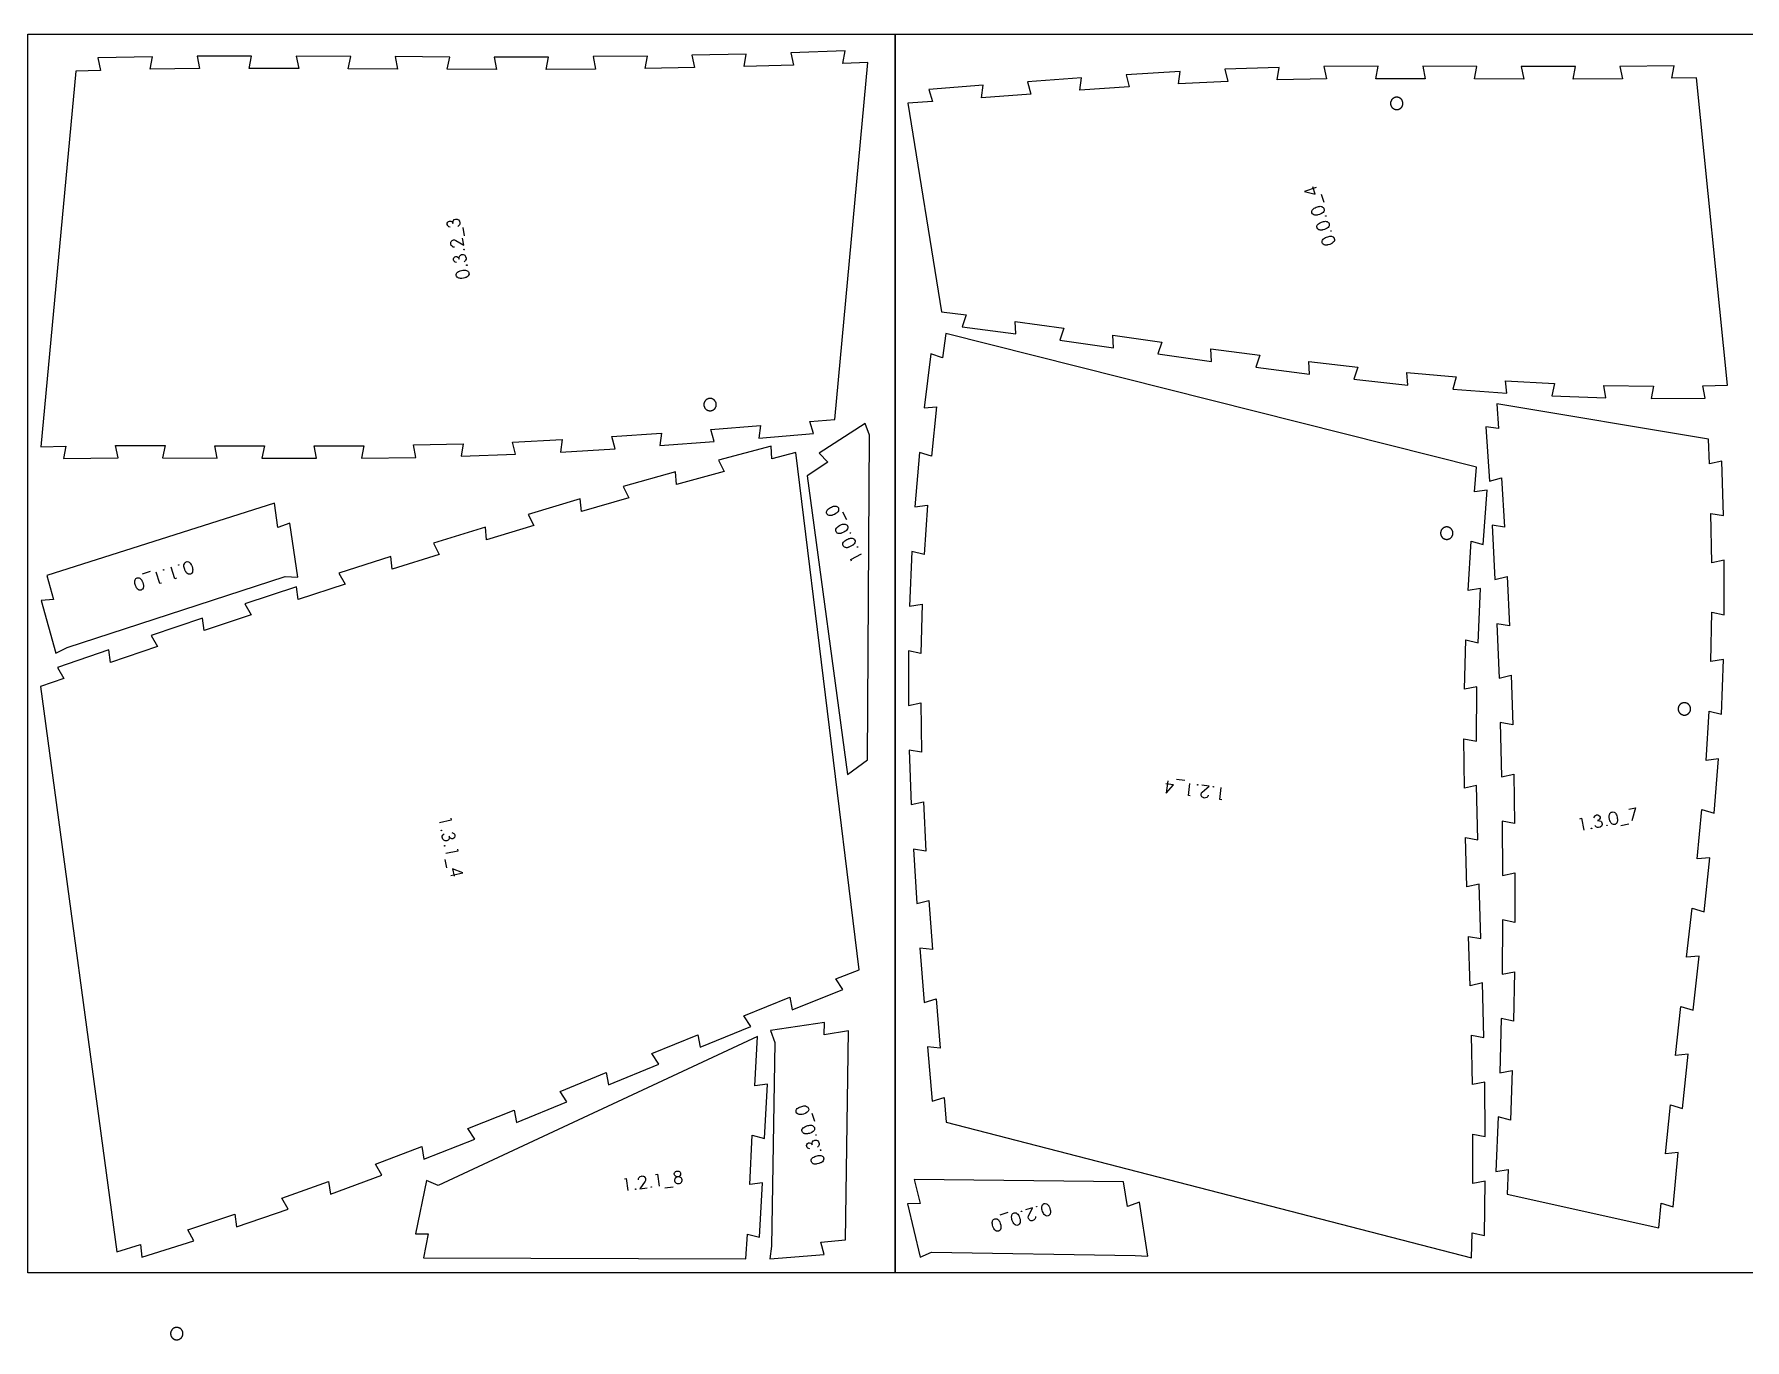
# Model space of a CAD drawing. Header units: millimetres. Extents: x 0 to 7679, y -1054 to 0.
# Drawn here: x 705 to 2086, y -1054 to 0 of the extents above; entities that cross this region are included whole.
import ezdxf

# ---------------------------------------------------------------- set-up
doc = ezdxf.new("R2010")
doc.units = ezdxf.units.MM
doc.header["$MEASUREMENT"] = 0
for name, color, linetype, true_color in [('Default', 18, 'Continuous', 0x000000), ('nest$l_engrave_text', 5, 'Continuous', 0x0000ff), ('nest$l_inner_cut', 3, 'Continuous', 0x00ff00), ('nest$l_outer_cut', 1, 'Continuous', 0xff0000)]:
    doc.layers.add(name, color=color, linetype=linetype, true_color=true_color)

msp = doc.modelspace()

# ---------------------------------------------------------------- linework, layer by layer
at = {"layer": 'Default'}
for points in [[(700, -1000), (700, 0), (1400, 0), (1400, -1000)], [(1400, -1000), (1400, 0), (2100, 0), (2100, -1000)]]:
    msp.add_lwpolyline(points, close=True, dxfattribs=at)
at = {"layer": 'nest$l_engrave_text'}
for points in [[(1740.1, -123.7), (1730.6, -127), (1739.3, -129.1), (1737.3, -123.3)], [(1746.4, -135.8), (1744.2, -129.4)], [(1040.8, -155.8), (1039.9, -155.4), (1039.3, -155), (1038.9, -154.4), (1038.6, -153.6), (1038.6, -152.6), (1038.9, -151.8), (1039.5, -151.1), (1040.4, -150.8), (1041.3, -150.8), (1042.1, -151.3), (1042.7, -152), (1043.1, -152.8), (1043.2, -151.4), (1043.6, -150.3), (1044.2, -149.6), (1045.1, -149.3), (1045.8, -149.2), (1046.5, -149.3), (1047.1, -149.5), (1047.6, -149.8), (1048.4, -150.8), (1048.8, -152.2), (1048.8, -153), (1048.4, -153.9), (1047.9, -154.4), (1047.1, -155.1)], [(1044.5, -171.9), (1044.1, -171.9), (1043.4, -171.8), (1042.8, -171.5), (1042.4, -171.2), (1041.8, -170.5), (1041.4, -169.6), (1041.3, -169), (1041.3, -168.5), (1041.5, -167.9), (1041.8, -167.4), (1042.6, -166.6), (1043.1, -166.3), (1043.5, -166.1), (1044.5, -166.1), (1044.8, -166.2), (1045, -166.2), (1045.4, -166.4), (1051.8, -170.4), (1050.8, -164.6)], [(1052.5, -162.8), (1051.3, -156.1)], [(1045.9, -184.4), (1045, -184), (1044.4, -183.6), (1043.9, -183), (1043.6, -182.2), (1043.6, -181.2), (1043.9, -180.4), (1044.6, -179.7), (1045.4, -179.4), (1046.3, -179.4), (1047.1, -179.9), (1047.7, -180.6), (1048.1, -181.5), (1048.2, -180), (1048.6, -178.9), (1049.2, -178.3), (1050.1, -177.9), (1050.8, -177.8), (1051.5, -177.9), (1052.1, -178.1), (1052.6, -178.5), (1053.4, -179.4), (1053.8, -180.8), (1053.8, -181.6), (1053.4, -182.5), (1052.9, -183), (1052.1, -183.7)], [(1361, -391.9), (1357.9, -385.9)], [(1364.8, -425.3), (1364.2, -424.1), (1372.9, -419.6)], [(798.6, -433.7), (792.2, -435.8)], [(807.9, -443.1), (806.6, -443.5), (803.5, -434.2)], [(820.1, -439.1), (818.7, -439.6), (815.7, -430.3)], [(1620.2, -602.8), (1619, -612.8), (1624.7, -605.9), (1618.6, -605.2)], [(1633.9, -602.5), (1627.1, -601.6)], [(1638.3, -614.9), (1636.9, -614.7), (1638.1, -605)], [(1652.9, -614.3), (1652.7, -614.7), (1652.4, -615.3), (1652, -615.8), (1651.6, -616.1), (1650.7, -616.5), (1649.7, -616.6), (1649.2, -616.5), (1648.7, -616.3), (1648.2, -616), (1647.8, -615.6), (1647.2, -614.6), (1647.1, -614), (1647.1, -613.5), (1647.2, -613.1), (1647.4, -612.6), (1647.5, -612.3), (1647.6, -612.2), (1647.9, -611.8), (1653.6, -606.9), (1647.8, -606.2)], [(1663.7, -618), (1662.2, -617.8), (1663.4, -608.1)], [(1041.5, -633), (1041.8, -634.4), (1032.2, -636.5)], [(1952.7, -633.3), (1954.1, -633), (1956, -642.6)], [(1964.2, -632.6), (1964.6, -631.7), (1964.9, -631.1), (1965.5, -630.6), (1966.4, -630.3), (1967.3, -630.3), (1968.1, -630.6), (1968.8, -631.2), (1969.2, -632.1), (1969.2, -633), (1968.7, -633.8), (1968, -634.4), (1967.1, -634.8), (1968.6, -634.9), (1969.7, -635.3), (1970.4, -635.9), (1970.7, -636.7), (1970.8, -637.5), (1970.8, -638.1), (1970.6, -638.7), (1970.2, -639.3), (1969.3, -640.1), (1967.9, -640.5), (1967, -640.5), (1966.2, -640.1), (1965.7, -639.6), (1965, -638.9)], [(1992.4, -625.6), (1997.9, -624.5), (1994.7, -635.1)], [(1042.3, -644.5), (1043.3, -644.9), (1043.8, -645.2), (1044.4, -645.8), (1044.7, -646.6), (1044.7, -647.5), (1044.4, -648.4), (1043.8, -649.1), (1043, -649.5), (1042.1, -649.5), (1041.6, -649.3), (1041.2, -649), (1040.6, -648.4), (1040.2, -647.5), (1040.1, -648.9), (1039.8, -650), (1039.2, -650.7), (1038.3, -651.1), (1037.6, -651.2), (1036.9, -651.2), (1036.3, -651), (1035.8, -650.6), (1035, -649.7), (1034.5, -648.3), (1034.5, -647.5), (1034.9, -646.7), (1035.3, -646.1), (1036.1, -645.4)], [(1985.9, -638.8), (1992.5, -637.5)], [(1046.8, -658), (1047.1, -659.4), (1037.5, -661.4)], [(1036.5, -666.3), (1037.9, -672.9)], [(1041.3, -679.1), (1051.1, -677), (1042.7, -673.8), (1044, -679.8)], [(1335.2, -877.7), (1333.2, -871.2)], [(1331.2, -899.9), (1330.3, -899.6), (1329.7, -899.3), (1329.1, -898.8), (1328.8, -898), (1328.6, -897.1), (1328.9, -896.2), (1329.4, -895.5), (1330.2, -895), (1331.1, -894.9), (1332, -895.3), (1332.6, -895.9), (1333.1, -896.7), (1333.1, -895.3), (1333.3, -894.2), (1333.8, -893.4), (1334.7, -893), (1335.4, -892.8), (1336.1, -892.8), (1336.7, -892.9), (1337.3, -893.2), (1338.1, -894.1), (1338.7, -895.4), (1338.8, -896.3), (1338.5, -897.1), (1338.1, -897.7), (1337.4, -898.4)], [(1181.5, -924), (1182.9, -923.8), (1184.2, -933.5)], [(1192.8, -924.9), (1192.9, -924.4), (1193, -923.7), (1193.3, -923.2), (1193.6, -922.7), (1194.3, -922.1), (1195.3, -921.8), (1195.8, -921.7), (1196.4, -921.8), (1196.9, -922), (1197.4, -922.2), (1198.2, -923.1), (1198.5, -923.6), (1198.6, -924), (1198.6, -924.5), (1198.6, -925), (1198.5, -925.3), (1198.5, -925.5), (1198.3, -925.9), (1194.1, -932.1), (1199.8, -931.3)], [(1206.7, -920.5), (1208.2, -920.3), (1209.5, -930)], [(1214.3, -931.3), (1221, -930.4)], [(1491.1, -951.3), (1484.6, -953.3)], [(1513.3, -954.3), (1513.3, -954.8), (1513.3, -955.5), (1513.1, -956), (1512.8, -956.5), (1512.2, -957.2), (1511.3, -957.7), (1510.8, -957.9), (1510.3, -957.9), (1509.7, -957.8), (1509.1, -957.6), (1508.2, -956.9), (1507.9, -956.4), (1507.7, -956), (1507.5, -955), (1507.6, -954.7), (1507.6, -954.6), (1507.7, -954.1), (1510.9, -947.3), (1505.3, -949)]]:
    msp.add_lwpolyline(points, dxfattribs=at)
for points in [[(1746.4, -142.5), (1746.1, -143.2), (1745.5, -143.9), (1744.7, -144.6), (1744.6, -144.6), (1744.4, -144.7), (1744.1, -144.8), (1743.7, -145), (1742.6, -145.5), (1741.4, -145.8), (1740.9, -146), (1740.5, -146), (1740.3, -146.1), (1740.1, -146.1), (1738.9, -146.1), (1738.4, -145.9), (1738.1, -145.9), (1737.4, -145.4), (1736.9, -144.9), (1736.6, -144.3), (1736.4, -143.5), (1736.4, -142.7), (1736.7, -142.1), (1737.2, -141.4), (1737.7, -140.9), (1738.4, -140.4), (1739.1, -140.1), (1740.1, -139.7), (1741, -139.3), (1741.8, -139.1), (1742.6, -139), (1743.2, -138.9), (1743.9, -139), (1744.6, -139.2), (1745.2, -139.5), (1745.7, -139.9), (1746.1, -140.3), (1746.3, -140.9), (1746.5, -141.6)], [(1750.5, -154.6), (1750.2, -155.3), (1749.6, -156), (1748.8, -156.6), (1748.7, -156.7), (1748.6, -156.8), (1748.3, -156.9), (1747.9, -157.1), (1746.7, -157.6), (1745.5, -157.9), (1745, -158), (1744.7, -158.1), (1744.4, -158.1), (1744.3, -158.2), (1743.1, -158.1), (1742.6, -158), (1742.2, -157.9), (1741.5, -157.5), (1741, -157), (1740.7, -156.4), (1740.5, -155.6), (1740.6, -154.8), (1740.8, -154.2), (1741.3, -153.5), (1741.8, -153), (1742.6, -152.5), (1743.3, -152.2), (1744.2, -151.7), (1745.2, -151.4), (1746, -151.2), (1746.8, -151.1), (1747.4, -151), (1748.1, -151.1), (1748.8, -151.3), (1749.4, -151.6), (1749.8, -151.9), (1750.2, -152.4), (1750.5, -152.9), (1750.6, -153.7)], [(1747.6, -146.9), (1747.6, -146.7), (1747.7, -146.6), (1747.9, -146.6), (1748, -146.7), (1748, -146.9), (1747.9, -147), (1747.7, -147)], [(1754.7, -166.6), (1754.4, -167.3), (1753.8, -168), (1753, -168.7), (1752.9, -168.8), (1752.7, -168.9), (1752.4, -169), (1752, -169.2), (1750.9, -169.7), (1749.7, -170), (1749.2, -170.1), (1748.8, -170.2), (1748.6, -170.2), (1748.5, -170.2), (1747.2, -170.2), (1746.7, -170.1), (1746.4, -170), (1745.7, -169.6), (1745.2, -169), (1744.9, -168.4), (1744.7, -167.6), (1744.7, -166.8), (1745, -166.2), (1745.5, -165.5), (1746, -165.1), (1746.8, -164.6), (1747.4, -164.2), (1748.4, -163.8), (1749.3, -163.5), (1750.1, -163.3), (1751, -163.1), (1751.5, -163.1), (1752.3, -163.1), (1753, -163.4), (1753.6, -163.7), (1754, -164), (1754.4, -164.5), (1754.6, -165), (1754.8, -165.8)], [(1751.8, -158.9), (1751.8, -158.7), (1751.9, -158.6), (1752.1, -158.6), (1752.2, -158.8), (1752.2, -159), (1752, -159.1), (1751.9, -159.1)], [(1051.9, -173.9), (1051.9, -173.7), (1052.1, -173.6), (1052.3, -173.6), (1052.4, -173.8), (1052.3, -174), (1052.2, -174.1), (1052, -174)], [(1055.8, -194.5), (1055.4, -195.2), (1054.7, -195.8), (1053.8, -196.3), (1053.7, -196.3), (1053.5, -196.4), (1053.2, -196.5), (1052.8, -196.6), (1051.6, -196.9), (1050.3, -197.1), (1049.8, -197.1), (1049.5, -197.1), (1049.2, -197.1), (1049.1, -197.1), (1048.5, -197), (1047.9, -196.9), (1047.4, -196.7), (1047.1, -196.5), (1046.5, -196), (1046.1, -195.4), (1045.8, -194.8), (1045.8, -193.9), (1046, -193.2), (1046.3, -192.6), (1046.9, -192), (1047.5, -191.6), (1048.3, -191.2), (1049, -191), (1050, -190.8), (1051, -190.6), (1051.8, -190.5), (1052.7, -190.5), (1053.3, -190.5), (1054, -190.7), (1054.6, -191), (1055.2, -191.4), (1055.6, -191.8), (1055.9, -192.3), (1056, -192.9), (1056.1, -193.7)], [(1054.1, -186.5), (1054.2, -186.3), (1054.3, -186.2), (1054.5, -186.2), (1054.6, -186.4), (1054.6, -186.6), (1054.4, -186.6), (1054.2, -186.6)], [(1354.5, -384), (1354.3, -384.8), (1353.8, -385.5), (1353.1, -386.3), (1353, -386.4), (1352.9, -386.5), (1352.6, -386.7), (1352.2, -386.9), (1351.2, -387.6), (1350, -388.1), (1349.6, -388.2), (1349.2, -388.3), (1349, -388.4), (1348.9, -388.5), (1347.6, -388.6), (1347.1, -388.6), (1346.8, -388.5), (1346, -388.2), (1345.5, -387.7), (1345, -387.2), (1344.7, -386.4), (1344.7, -385.6), (1344.9, -385), (1345.3, -384.2), (1345.7, -383.7), (1346.4, -383.1), (1347, -382.7), (1347.9, -382.1), (1348.8, -381.7), (1349.5, -381.4), (1350.3, -381.1), (1350.9, -381), (1351.6, -380.9), (1352.4, -381), (1353, -381.2), (1353.5, -381.5), (1353.9, -381.9), (1354.3, -382.4), (1354.5, -383.2)], [(1361.9, -398.6), (1361.7, -399.3), (1361.2, -400.1), (1360.5, -400.8), (1360.4, -400.9), (1360.3, -401), (1360, -401.2), (1359.6, -401.4), (1358.6, -402.1), (1357.4, -402.6), (1356.9, -402.7), (1356.6, -402.8), (1356.4, -402.9), (1356.2, -403), (1355, -403.1), (1354.5, -403.1), (1354.2, -403), (1353.4, -402.7), (1352.9, -402.3), (1352.4, -401.7), (1352.1, -400.9), (1352.1, -400.1), (1352.2, -399.5), (1352.7, -398.7), (1353.1, -398.2), (1353.8, -397.6), (1354.4, -397.2), (1355.3, -396.6), (1356.2, -396.2), (1356.9, -395.9), (1357.7, -395.6), (1358.3, -395.5), (1359, -395.4), (1359.7, -395.5), (1360.4, -395.8), (1360.9, -396), (1361.3, -396.4), (1361.7, -396.9), (1361.9, -397.7)], [(1367.7, -409.9), (1367.5, -410.7), (1367, -411.4), (1366.3, -412.2), (1366.2, -412.3), (1366.1, -412.4), (1365.8, -412.6), (1365.4, -412.8), (1364.4, -413.4), (1363.2, -413.9), (1362.7, -414.1), (1362.4, -414.2), (1362.2, -414.3), (1362, -414.3), (1361.4, -414.5), (1360.8, -414.5), (1360.3, -414.4), (1360, -414.4), (1359.2, -414.1), (1358.7, -413.6), (1358.2, -413.1), (1357.9, -412.3), (1357.9, -411.5), (1358, -410.9), (1358.5, -410.1), (1358.9, -409.6), (1359.6, -409), (1360.2, -408.5), (1361.1, -408), (1362, -407.6), (1362.7, -407.2), (1363.5, -407), (1364.1, -406.8), (1364.8, -406.8), (1365.5, -406.9), (1366.2, -407.1), (1366.7, -407.4), (1367.1, -407.8), (1367.4, -408.3), (1367.7, -409.1)], [(1363.7, -402.7), (1363.7, -402.5), (1363.8, -402.4), (1364, -402.4), (1364.1, -402.5), (1364.2, -402.7), (1364, -402.8), (1363.9, -402.8)], [(1369.5, -414.1), (1369.5, -413.9), (1369.6, -413.8), (1369.8, -413.7), (1369.9, -413.9), (1370, -414), (1369.8, -414.2), (1369.7, -414.2)], [(829.6, -426), (830.3, -426.3), (831, -426.9), (831.6, -427.7), (831.7, -427.8), (831.7, -428), (831.9, -428.3), (832.1, -428.7), (832.5, -429.8), (832.8, -431), (832.9, -431.5), (833, -431.9), (833, -432.1), (833.1, -432.2), (833, -433.5), (832.9, -434), (832.8, -434.3), (832.3, -435), (831.8, -435.5), (831.2, -435.8), (830.4, -436), (829.6, -435.9), (829, -435.6), (828.3, -435.1), (827.9, -434.6), (827.4, -433.8), (827, -433.2), (826.7, -432.2), (826.3, -431.3), (826.1, -430.5), (826, -429.6), (826, -429), (826, -428.3), (826.3, -427.6), (826.6, -427), (826.9, -426.6), (827.4, -426.2), (827.9, -426), (828.7, -425.8)], [(789.8, -438.9), (790.5, -439.2), (791.2, -439.8), (791.8, -440.6), (791.9, -440.7), (792, -440.9), (792.1, -441.2), (792.3, -441.6), (792.7, -442.7), (793.1, -443.9), (793.2, -444.4), (793.2, -444.8), (793.3, -445), (793.3, -445.2), (793.3, -445.8), (793.2, -446.4), (793.1, -446.9), (793, -447.2), (792.6, -447.9), (792, -448.4), (791.4, -448.7), (790.6, -448.9), (789.8, -448.8), (789.2, -448.6), (788.5, -448), (788.1, -447.5), (787.6, -446.8), (787.3, -446.1), (786.9, -445.1), (786.6, -444.2), (786.4, -443.4), (786.2, -442.5), (786.2, -442), (786.3, -441.2), (786.5, -440.5), (786.8, -440), (787.1, -439.5), (787.6, -439.1), (788.2, -438.9), (788.9, -438.8)], [(809.7, -432.7), (809.5, -432.7), (809.4, -432.5), (809.4, -432.4), (809.5, -432.2), (809.7, -432.3), (809.8, -432.4), (809.8, -432.6)], [(821.8, -428.7), (821.6, -428.7), (821.5, -428.6), (821.5, -428.4), (821.7, -428.3), (821.8, -428.3), (822, -428.5), (821.9, -428.6)], [(1644.3, -606.2), (1644.1, -606.2), (1644.1, -606), (1644.2, -605.8), (1644.4, -605.8), (1644.5, -605.9), (1644.5, -606), (1644.5, -606.2)], [(1657, -607.8), (1656.8, -607.7), (1656.8, -607.5), (1656.8, -607.4), (1657, -607.3), (1657.2, -607.4), (1657.2, -607.6), (1657.1, -607.8)], [(1979.3, -637.8), (1978.6, -637.4), (1978, -636.8), (1977.5, -635.9), (1977.4, -635.8), (1977.4, -635.6), (1977.2, -635.3), (1977.1, -634.9), (1976.8, -633.7), (1976.6, -632.4), (1976.6, -631.9), (1976.6, -631.6), (1976.6, -631.3), (1976.6, -631.2), (1976.8, -630), (1977, -629.5), (1977.1, -629.2), (1977.6, -628.5), (1978.2, -628.1), (1978.9, -627.9), (1979.7, -627.8), (1980.5, -628), (1981, -628.3), (1981.6, -628.9), (1982, -629.5), (1982.4, -630.3), (1982.7, -631), (1982.9, -632), (1983.1, -633), (1983.2, -633.8), (1983.3, -634.7), (1983.2, -635.3), (1983.1, -635.9), (1982.8, -636.6), (1982.4, -637.2), (1982, -637.5), (1981.4, -637.9), (1980.9, -638.1), (1980.1, -638.1)], [(1034, -642.7), (1034, -642.9), (1033.8, -643), (1033.6, -642.9), (1033.6, -642.8), (1033.6, -642.6), (1033.7, -642.5), (1033.9, -642.5)], [(1962.3, -640.9), (1962.4, -640.9), (1962.5, -641.1), (1962.5, -641.3), (1962.3, -641.4), (1962.2, -641.3), (1962.1, -641.2), (1962.1, -641)], [(1974.8, -638.5), (1975, -638.5), (1975, -638.6), (1975, -638.8), (1974.9, -638.9), (1974.7, -638.9), (1974.6, -638.7), (1974.6, -638.6)], [(1036.7, -655.2), (1036.6, -655.4), (1036.5, -655.5), (1036.3, -655.4), (1036.2, -655.3), (1036.2, -655.1), (1036.4, -655), (1036.6, -655)], [(1330.1, -868.8), (1329.8, -869.5), (1329.2, -870.2), (1328.4, -870.8), (1328.3, -870.8), (1328.1, -870.9), (1327.8, -871.1), (1327.4, -871.2), (1326.2, -871.7), (1325, -872), (1324.5, -872), (1324.2, -872.1), (1323.9, -872.1), (1323.8, -872.2), (1323.2, -872.2), (1322.6, -872.1), (1322.1, -871.9), (1321.7, -871.8), (1321, -871.4), (1320.6, -870.9), (1320.3, -870.2), (1320.1, -869.4), (1320.2, -868.6), (1320.5, -868), (1321, -867.3), (1321.5, -866.9), (1322.3, -866.4), (1323, -866.1), (1323.9, -865.8), (1324.9, -865.5), (1325.7, -865.3), (1326.5, -865.2), (1327.1, -865.1), (1327.8, -865.2), (1328.5, -865.5), (1329.1, -865.8), (1329.5, -866.1), (1329.9, -866.6), (1330.2, -867.2), (1330.3, -867.9)], [(1334.9, -884.4), (1334.6, -885), (1334, -885.8), (1333.1, -886.4), (1333, -886.4), (1332.8, -886.5), (1332.6, -886.6), (1332.2, -886.8), (1331, -887.3), (1329.8, -887.5), (1329.3, -887.6), (1328.9, -887.7), (1328.7, -887.7), (1328.6, -887.7), (1327.3, -887.7), (1326.8, -887.5), (1326.5, -887.4), (1325.8, -887), (1325.3, -886.4), (1325, -885.8), (1324.9, -885), (1324.9, -884.2), (1325.2, -883.6), (1325.8, -882.9), (1326.3, -882.5), (1327.1, -882), (1327.7, -881.7), (1328.7, -881.3), (1329.7, -881), (1330.5, -880.9), (1331.3, -880.7), (1331.9, -880.7), (1332.6, -880.8), (1333.3, -881), (1333.9, -881.4), (1334.3, -881.7), (1334.7, -882.2), (1334.9, -882.7), (1335, -883.5)], [(1336, -888.8), (1336, -888.6), (1336.1, -888.5), (1336.3, -888.5), (1336.4, -888.6), (1336.4, -888.8), (1336.3, -888.9), (1336.1, -888.9)], [(1342.3, -908.8), (1342, -909.5), (1341.4, -910.2), (1340.6, -910.8), (1340.5, -910.8), (1340.3, -910.9), (1340, -911.1), (1339.6, -911.2), (1338.5, -911.7), (1337.2, -912), (1336.8, -912), (1336.4, -912.1), (1336.1, -912.1), (1336, -912.2), (1334.8, -912.1), (1334.3, -911.9), (1334, -911.8), (1333.3, -911.4), (1332.8, -910.8), (1332.5, -910.2), (1332.3, -909.4), (1332.4, -908.6), (1332.7, -908), (1333.2, -907.3), (1333.7, -906.9), (1334.5, -906.4), (1335.2, -906.1), (1336.2, -905.8), (1337.1, -905.4), (1337.9, -905.3), (1338.8, -905.2), (1339.4, -905.1), (1340.1, -905.2), (1340.8, -905.5), (1341.3, -905.8), (1341.8, -906.1), (1342.2, -906.6), (1342.4, -907.2), (1342.5, -907.9)], [(1339.7, -901), (1339.7, -900.8), (1339.9, -900.7), (1340, -900.7), (1340.2, -900.8), (1340.1, -901), (1340, -901.1), (1339.8, -901.1)], [(1225.3, -922.3), (1224.5, -922.5), (1223.8, -922.8), (1223.1, -923.2), (1222.6, -923.6), (1222.2, -924.3), (1222, -924.9), (1222, -925.6), (1222.3, -926.4), (1222.7, -927.1), (1223.4, -927.6), (1224.2, -927.9), (1225.2, -927.9), (1226, -927.8), (1226.7, -927.6), (1227.2, -927.2), (1227.6, -926.7), (1228, -926.1), (1228.2, -925.4), (1228.2, -924.7), (1228, -924.1), (1227.7, -923.6), (1227.3, -923.2), (1226.9, -922.9), (1226.3, -922.6), (1225.7, -922.4), (1224.9, -922.4), (1224.1, -922.4), (1223.5, -922.3), (1222.8, -921.8), (1222.3, -921.3), (1222, -920.8), (1221.8, -920.3), (1221.8, -919.9), (1222, -919.2), (1222.4, -918.6), (1222.9, -918.2), (1223.6, -917.9), (1224.2, -917.7), (1224.9, -917.7), (1225.5, -917.9), (1226, -918.2), (1226.5, -918.7), (1226.8, -919.2), (1226.9, -919.8), (1226.9, -920.3), (1226.7, -920.9), (1226.2, -921.6), (1225.7, -922.1)], [(1190.6, -932.2), (1190.7, -932.2), (1190.8, -932.4), (1190.8, -932.5), (1190.6, -932.6), (1190.5, -932.6), (1190.4, -932.4), (1190.4, -932.2)], [(1203.2, -930.4), (1203.4, -930.4), (1203.5, -930.6), (1203.4, -930.8), (1203.3, -930.8), (1203.1, -930.8), (1203, -930.6), (1203, -930.5)], [(1497.7, -951.5), (1498.4, -951.9), (1499.1, -952.5), (1499.7, -953.3), (1499.8, -953.4), (1499.9, -953.6), (1500, -953.9), (1500.2, -954.3), (1500.6, -955.4), (1500.9, -956.7), (1501, -957.1), (1501.1, -957.5), (1501.1, -957.8), (1501.1, -957.9), (1501, -959.1), (1500.9, -959.6), (1500.8, -959.9), (1500.3, -960.6), (1499.8, -961.1), (1499.2, -961.4), (1498.4, -961.6), (1497.6, -961.5), (1497, -961.2), (1496.3, -960.7), (1495.9, -960.2), (1495.4, -959.4), (1495.1, -958.7), (1494.7, -957.7), (1494.4, -956.8), (1494.2, -956), (1494.1, -955.1), (1494.1, -954.5), (1494.2, -953.8), (1494.4, -953.1), (1494.7, -952.6), (1495.1, -952.1), (1495.6, -951.7), (1496.1, -951.5), (1496.9, -951.4)], [(1502.1, -950.5), (1502, -950.5), (1501.8, -950.3), (1501.9, -950.1), (1502, -950), (1502.2, -950), (1502.3, -950.2), (1502.3, -950.4)], [(1514.3, -946.7), (1514.2, -946.7), (1514.1, -946.6), (1514.1, -946.4), (1514.2, -946.3), (1514.4, -946.3), (1514.5, -946.4), (1514.5, -946.6)], [(1522.2, -944.1), (1522.8, -944.4), (1523.5, -945), (1524.2, -945.8), (1524.2, -945.9), (1524.3, -946.1), (1524.4, -946.4), (1524.6, -946.8), (1525, -948), (1525.3, -949.2), (1525.4, -949.7), (1525.5, -950), (1525.5, -950.3), (1525.5, -950.4), (1525.4, -951.6), (1525.3, -952.1), (1525.2, -952.5), (1524.8, -953.2), (1524.2, -953.6), (1523.6, -953.9), (1522.8, -954.1), (1522, -954), (1521.4, -953.7), (1520.7, -953.2), (1520.3, -952.7), (1519.8, -951.9), (1519.5, -951.2), (1519.1, -950.3), (1518.8, -949.3), (1518.6, -948.5), (1518.5, -947.7), (1518.5, -947.1), (1518.6, -946.4), (1518.8, -945.7), (1519.1, -945.1), (1519.5, -944.7), (1520, -944.3), (1520.5, -944), (1521.3, -943.9)], [(1482.1, -956.3), (1482.8, -956.6), (1483.5, -957.2), (1484.2, -958.1), (1484.2, -958.2), (1484.3, -958.3), (1484.4, -958.6), (1484.6, -959), (1485, -960.2), (1485.3, -961.4), (1485.4, -961.9), (1485.5, -962.3), (1485.5, -962.5), (1485.5, -962.6), (1485.5, -963.3), (1485.4, -963.9), (1485.3, -964.4), (1485.2, -964.7), (1484.8, -965.4), (1484.2, -965.9), (1483.6, -966.2), (1482.8, -966.3), (1482, -966.2), (1481.4, -966), (1480.7, -965.4), (1480.3, -964.9), (1479.8, -964.1), (1479.5, -963.5), (1479.1, -962.5), (1478.8, -961.5), (1478.7, -960.7), (1478.5, -959.9), (1478.5, -959.3), (1478.6, -958.6), (1478.8, -957.9), (1479.1, -957.3), (1479.5, -956.9), (1480, -956.5), (1480.5, -956.3), (1481.3, -956.2)]]:
    msp.add_lwpolyline(points, close=True, dxfattribs=at)
at = {"layer": 'nest$l_inner_cut'}
for points in [[(1803.4, -51.1), (1803.2, -51.2), (1803.1, -51.2), (1802.9, -51.3), (1802.8, -51.4), (1802.6, -51.5), (1802.5, -51.6), (1802.3, -51.7), (1802.2, -51.8), (1802, -51.9), (1801.9, -52), (1801.8, -52.1), (1801.6, -52.2), (1801.5, -52.3), (1801.4, -52.4), (1801.3, -52.6), (1801.2, -52.7), (1801, -52.8), (1800.9, -53), (1800.8, -53.1), (1800.8, -53.3), (1800.7, -53.4), (1800.6, -53.6), (1800.5, -53.7), (1800.4, -53.9), (1800.4, -54), (1800.3, -54.2), (1800.3, -54.4), (1800.2, -54.5), (1800.2, -54.7), (1800.1, -54.9), (1800.1, -55), (1800.1, -55.2), (1800.1, -55.4), (1800, -55.6), (1800, -55.7), (1800, -55.9), (1800, -56.1), (1800, -56.2), (1800.1, -56.4), (1800.1, -56.6), (1800.1, -56.8), (1800.1, -56.9), (1800.2, -57.1), (1800.2, -57.3), (1800.3, -57.4), (1800.3, -57.6), (1800.4, -57.8), (1800.5, -57.9), (1800.6, -58.1), (1800.6, -58.2), (1800.7, -58.4), (1800.8, -58.5), (1800.9, -58.7), (1801, -58.8), (1801.1, -59), (1801.2, -59.1), (1801.3, -59.2), (1801.5, -59.3), (1801.6, -59.5), (1801.7, -59.6), (1801.8, -59.7), (1802, -59.8), (1802.1, -59.9), (1802.3, -60), (1802.4, -60.1), (1802.6, -60.2), (1802.7, -60.3), (1802.9, -60.4), (1803, -60.4), (1803.2, -60.5), (1803.3, -60.6), (1803.5, -60.6), (1803.7, -60.7), (1803.8, -60.7), (1804, -60.7), (1804.2, -60.8), (1804.3, -60.8), (1804.5, -60.8), (1804.7, -60.8), (1804.9, -60.8), (1805, -60.9), (1805.2, -60.8), (1805.4, -60.8), (1805.6, -60.8), (1805.7, -60.8), (1805.9, -60.8), (1806.1, -60.7), (1806.2, -60.7), (1806.4, -60.7), (1806.6, -60.6), (1806.7, -60.5), (1806.9, -60.5), (1807.1, -60.4), (1807.2, -60.3), (1807.4, -60.3), (1807.5, -60.2), (1807.7, -60.1), (1807.8, -60), (1808, -59.9), (1808.1, -59.8), (1808.2, -59.7), (1808.4, -59.6), (1808.5, -59.5), (1808.6, -59.3), (1808.7, -59.2), (1808.9, -59.1), (1809, -58.9), (1809.1, -58.8), (1809.2, -58.7), (1809.3, -58.5), (1809.3, -58.4), (1809.4, -58.2), (1809.5, -58.1), (1809.6, -57.9), (1809.7, -57.7), (1809.7, -57.6), (1809.8, -57.4), (1809.8, -57.3), (1809.9, -57.1), (1809.9, -56.9), (1809.9, -56.7), (1810, -56.6), (1810, -56.4), (1810, -56.2), (1810, -56.1), (1810, -55.9), (1810, -55.7), (1810, -55.5), (1810, -55.4), (1810, -55.2), (1810, -55), (1809.9, -54.9), (1809.9, -54.7), (1809.8, -54.5), (1809.8, -54.3), (1809.7, -54.2), (1809.7, -54), (1809.6, -53.9), (1809.5, -53.7), (1809.5, -53.5), (1809.4, -53.4), (1809.3, -53.2), (1809.2, -53.1), (1809.1, -53), (1809, -52.8), (1808.9, -52.7), (1808.8, -52.5), (1808.7, -52.4), (1808.5, -52.3), (1808.4, -52.2), (1808.3, -52.1), (1808.2, -51.9), (1808, -51.8), (1807.9, -51.7), (1807.7, -51.6), (1807.6, -51.6), (1807.4, -51.5), (1807.3, -51.4), (1807.1, -51.3), (1807, -51.2), (1806.8, -51.2), (1806.6, -51.1), (1806.5, -51.1), (1806.3, -51), (1806.1, -51), (1806, -50.9), (1805.8, -50.9), (1805.6, -50.9), (1805.5, -50.9), (1805.3, -50.9), (1805.1, -50.9), (1804.9, -50.9), (1804.8, -50.9), (1804.6, -50.9), (1804.4, -50.9), (1804.2, -50.9), (1804.1, -50.9), (1803.9, -51), (1803.7, -51), (1803.6, -51.1)], [(1249.8, -294.1), (1249.7, -294.1), (1249.5, -294.2), (1249.3, -294.2), (1249.2, -294.3), (1249, -294.3), (1248.8, -294.4), (1248.7, -294.5), (1248.5, -294.5), (1248.4, -294.6), (1248.2, -294.7), (1248.1, -294.8), (1247.9, -294.9), (1247.8, -295), (1247.6, -295.1), (1247.5, -295.2), (1247.4, -295.3), (1247.2, -295.4), (1247.1, -295.5), (1247, -295.7), (1246.9, -295.8), (1246.8, -295.9), (1246.7, -296.1), (1246.6, -296.2), (1246.5, -296.4), (1246.4, -296.5), (1246.3, -296.7), (1246.2, -296.8), (1246.1, -297), (1246.1, -297.1), (1246, -297.3), (1246, -297.5), (1245.9, -297.6), (1245.9, -297.8), (1245.8, -298), (1245.8, -298.1), (1245.8, -298.3), (1245.7, -298.5), (1245.7, -298.6), (1245.7, -298.8), (1245.7, -299), (1245.7, -299.2), (1245.7, -299.3), (1245.7, -299.5), (1245.7, -299.7), (1245.8, -299.9), (1245.8, -300), (1245.8, -300.2), (1245.9, -300.4), (1245.9, -300.5), (1246, -300.7), (1246.1, -300.9), (1246.1, -301), (1246.2, -301.2), (1246.3, -301.3), (1246.3, -301.5), (1246.4, -301.6), (1246.5, -301.8), (1246.6, -301.9), (1246.7, -302.1), (1246.8, -302.2), (1247, -302.3), (1247.1, -302.5), (1247.2, -302.6), (1247.3, -302.7), (1247.4, -302.8), (1247.6, -302.9), (1247.7, -303), (1247.9, -303.1), (1248, -303.2), (1248.1, -303.3), (1248.3, -303.4), (1248.5, -303.5), (1248.6, -303.6), (1248.8, -303.6), (1248.9, -303.7), (1249.1, -303.8), (1249.3, -303.8), (1249.4, -303.9), (1249.6, -303.9), (1249.8, -303.9), (1249.9, -304), (1250.1, -304), (1250.3, -304), (1250.4, -304), (1250.6, -304), (1250.8, -304), (1251, -304), (1251.1, -304), (1251.3, -304), (1251.5, -304), (1251.7, -303.9), (1251.8, -303.9), (1252, -303.9), (1252.2, -303.8), (1252.3, -303.8), (1252.5, -303.7), (1252.7, -303.6), (1252.8, -303.6), (1253, -303.5), (1253.1, -303.4), (1253.3, -303.3), (1253.4, -303.2), (1253.6, -303.1), (1253.7, -303), (1253.8, -302.9), (1254, -302.8), (1254.1, -302.7), (1254.2, -302.6), (1254.3, -302.5), (1254.5, -302.3), (1254.6, -302.2), (1254.7, -302.1), (1254.8, -301.9), (1254.9, -301.8), (1255, -301.6), (1255.1, -301.5), (1255.1, -301.3), (1255.2, -301.2), (1255.3, -301), (1255.4, -300.9), (1255.4, -300.7), (1255.5, -300.5), (1255.5, -300.4), (1255.6, -300.2), (1255.6, -300), (1255.6, -299.8), (1255.7, -299.7), (1255.7, -299.5), (1255.7, -299.3), (1255.7, -299.2), (1255.7, -299), (1255.7, -298.8), (1255.7, -298.6), (1255.7, -298.5), (1255.7, -298.3), (1255.6, -298.1), (1255.6, -298), (1255.5, -297.8), (1255.5, -297.6), (1255.4, -297.4), (1255.4, -297.3), (1255.3, -297.1), (1255.3, -297), (1255.2, -296.8), (1255.1, -296.7), (1255, -296.5), (1254.9, -296.4), (1254.8, -296.2), (1254.7, -296.1), (1254.6, -295.9), (1254.5, -295.8), (1254.4, -295.7), (1254.3, -295.5), (1254.2, -295.4), (1254, -295.3), (1253.9, -295.2), (1253.8, -295.1), (1253.6, -295), (1253.5, -294.9), (1253.3, -294.8), (1253.2, -294.7), (1253, -294.6), (1252.9, -294.5), (1252.7, -294.5), (1252.6, -294.4), (1252.4, -294.3), (1252.2, -294.3), (1252.1, -294.2), (1251.9, -294.2), (1251.7, -294.1), (1251.6, -294.1), (1251.4, -294.1), (1251.2, -294.1), (1251, -294), (1250.9, -294), (1250.7, -294), (1250.5, -294), (1250.4, -294), (1250.2, -294.1), (1250, -294.1)], [(1840.4, -402.2), (1840.4, -402.3), (1840.4, -402.5), (1840.4, -402.7), (1840.4, -402.9), (1840.4, -403), (1840.4, -403.2), (1840.4, -403.4), (1840.5, -403.6), (1840.5, -403.7), (1840.5, -403.9), (1840.6, -404.1), (1840.6, -404.2), (1840.7, -404.4), (1840.7, -404.6), (1840.8, -404.7), (1840.9, -404.9), (1840.9, -405), (1841, -405.2), (1841.1, -405.3), (1841.2, -405.5), (1841.3, -405.6), (1841.4, -405.8), (1841.5, -405.9), (1841.6, -406), (1841.7, -406.2), (1841.8, -406.3), (1842, -406.4), (1842.1, -406.5), (1842.2, -406.7), (1842.4, -406.8), (1842.5, -406.9), (1842.6, -407), (1842.8, -407.1), (1842.9, -407.1), (1843.1, -407.2), (1843.3, -407.3), (1843.4, -407.4), (1843.6, -407.4), (1843.7, -407.5), (1843.9, -407.6), (1844.1, -407.6), (1844.2, -407.6), (1844.4, -407.7), (1844.6, -407.7), (1844.7, -407.7), (1844.9, -407.8), (1845.1, -407.8), (1845.3, -407.8), (1845.4, -407.8), (1845.6, -407.8), (1845.8, -407.8), (1846, -407.8), (1846.1, -407.7), (1846.3, -407.7), (1846.5, -407.7), (1846.6, -407.6), (1846.8, -407.6), (1847, -407.5), (1847.1, -407.5), (1847.3, -407.4), (1847.5, -407.3), (1847.6, -407.3), (1847.8, -407.2), (1847.9, -407.1), (1848.1, -407), (1848.2, -406.9), (1848.4, -406.8), (1848.5, -406.7), (1848.6, -406.6), (1848.8, -406.5), (1848.9, -406.4), (1849, -406.2), (1849.1, -406.1), (1849.2, -406), (1849.3, -405.9), (1849.4, -405.7), (1849.5, -405.6), (1849.6, -405.4), (1849.7, -405.3), (1849.8, -405.1), (1849.9, -405), (1850, -404.8), (1850, -404.7), (1850.1, -404.5), (1850.2, -404.3), (1850.2, -404.2), (1850.2, -404), (1850.3, -403.8), (1850.3, -403.7), (1850.3, -403.5), (1850.4, -403.3), (1850.4, -403.1), (1850.4, -403), (1850.4, -402.8), (1850.4, -402.6), (1850.4, -402.4), (1850.4, -402.3), (1850.3, -402.1), (1850.3, -401.9), (1850.3, -401.8), (1850.2, -401.6), (1850.2, -401.4), (1850.2, -401.3), (1850.1, -401.1), (1850, -400.9), (1850, -400.8), (1849.9, -400.6), (1849.8, -400.5), (1849.7, -400.3), (1849.6, -400.2), (1849.6, -400), (1849.5, -399.9), (1849.3, -399.7), (1849.2, -399.6), (1849.1, -399.5), (1849, -399.3), (1848.9, -399.2), (1848.8, -399.1), (1848.6, -399), (1848.5, -398.9), (1848.4, -398.8), (1848.2, -398.7), (1848.1, -398.6), (1847.9, -398.5), (1847.8, -398.4), (1847.6, -398.3), (1847.5, -398.2), (1847.3, -398.2), (1847.1, -398.1), (1847, -398), (1846.8, -398), (1846.6, -397.9), (1846.5, -397.9), (1846.3, -397.9), (1846.1, -397.8), (1846, -397.8), (1845.8, -397.8), (1845.6, -397.8), (1845.4, -397.8), (1845.3, -397.8), (1845.1, -397.8), (1844.9, -397.8), (1844.7, -397.8), (1844.6, -397.9), (1844.4, -397.9), (1844.2, -397.9), (1844.1, -398), (1843.9, -398), (1843.7, -398.1), (1843.6, -398.1), (1843.4, -398.2), (1843.3, -398.3), (1843.1, -398.3), (1842.9, -398.4), (1842.8, -398.5), (1842.7, -398.6), (1842.5, -398.7), (1842.4, -398.8), (1842.2, -398.9), (1842.1, -399), (1842, -399.1), (1841.8, -399.3), (1841.7, -399.4), (1841.6, -399.5), (1841.5, -399.7), (1841.4, -399.8), (1841.3, -399.9), (1841.2, -400.1), (1841.1, -400.2), (1841, -400.4), (1840.9, -400.5), (1840.9, -400.7), (1840.8, -400.8), (1840.7, -401), (1840.7, -401.2), (1840.6, -401.3), (1840.6, -401.5), (1840.5, -401.7), (1840.5, -401.8), (1840.5, -402)], [(2042.1, -543.7), (2042.1, -543.5), (2042.1, -543.4), (2042, -543.2), (2042, -543), (2041.9, -542.9), (2041.8, -542.7), (2041.8, -542.6), (2041.7, -542.4), (2041.6, -542.2), (2041.5, -542.1), (2041.4, -541.9), (2041.3, -541.8), (2041.2, -541.7), (2041.1, -541.5), (2041, -541.4), (2040.9, -541.3), (2040.8, -541.1), (2040.6, -541), (2040.5, -540.9), (2040.4, -540.8), (2040.2, -540.7), (2040.1, -540.6), (2040, -540.5), (2039.8, -540.4), (2039.7, -540.3), (2039.5, -540.2), (2039.4, -540.1), (2039.2, -540.1), (2039, -540), (2038.9, -539.9), (2038.7, -539.9), (2038.5, -539.8), (2038.4, -539.8), (2038.2, -539.8), (2038, -539.7), (2037.9, -539.7), (2037.7, -539.7), (2037.5, -539.7), (2037.3, -539.7), (2037.2, -539.7), (2037, -539.7), (2036.8, -539.7), (2036.7, -539.7), (2036.5, -539.7), (2036.3, -539.7), (2036.1, -539.8), (2036, -539.8), (2035.8, -539.9), (2035.6, -539.9), (2035.5, -540), (2035.3, -540), (2035.2, -540.1), (2035, -540.2), (2034.8, -540.3), (2034.7, -540.3), (2034.5, -540.4), (2034.4, -540.5), (2034.3, -540.6), (2034.1, -540.7), (2034, -540.8), (2033.9, -541), (2033.7, -541.1), (2033.6, -541.2), (2033.5, -541.3), (2033.4, -541.5), (2033.3, -541.6), (2033.2, -541.7), (2033.1, -541.9), (2033, -542), (2032.9, -542.2), (2032.8, -542.3), (2032.7, -542.5), (2032.6, -542.6), (2032.6, -542.8), (2032.5, -543), (2032.5, -543.1), (2032.4, -543.3), (2032.4, -543.5), (2032.3, -543.6), (2032.3, -543.8), (2032.3, -544), (2032.2, -544.1), (2032.2, -544.3), (2032.2, -544.5), (2032.2, -544.7), (2032.2, -544.8), (2032.2, -545), (2032.3, -545.2), (2032.3, -545.4), (2032.3, -545.5), (2032.3, -545.7), (2032.4, -545.9), (2032.4, -546), (2032.5, -546.2), (2032.5, -546.4), (2032.6, -546.5), (2032.7, -546.7), (2032.7, -546.8), (2032.8, -547), (2032.9, -547.2), (2033, -547.3), (2033.1, -547.4), (2033.2, -547.6), (2033.3, -547.7), (2033.4, -547.9), (2033.5, -548), (2033.6, -548.1), (2033.7, -548.2), (2033.9, -548.4), (2034, -548.5), (2034.1, -548.6), (2034.3, -548.7), (2034.4, -548.8), (2034.6, -548.9), (2034.7, -549), (2034.9, -549.1), (2035, -549.1), (2035.2, -549.2), (2035.3, -549.3), (2035.5, -549.3), (2035.6, -549.4), (2035.8, -549.5), (2036, -549.5), (2036.2, -549.5), (2036.3, -549.6), (2036.5, -549.6), (2036.7, -549.6), (2036.8, -549.6), (2037, -549.7), (2037.2, -549.7), (2037.4, -549.7), (2037.5, -549.6), (2037.7, -549.6), (2037.9, -549.6), (2038, -549.6), (2038.2, -549.6), (2038.4, -549.5), (2038.6, -549.5), (2038.7, -549.4), (2038.9, -549.4), (2039.1, -549.3), (2039.2, -549.2), (2039.4, -549.2), (2039.5, -549.1), (2039.7, -549), (2039.8, -548.9), (2040, -548.8), (2040.1, -548.7), (2040.3, -548.6), (2040.4, -548.5), (2040.5, -548.4), (2040.7, -548.3), (2040.8, -548.2), (2040.9, -548), (2041, -547.9), (2041.1, -547.8), (2041.2, -547.6), (2041.3, -547.5), (2041.4, -547.4), (2041.5, -547.2), (2041.6, -547.1), (2041.7, -546.9), (2041.8, -546.8), (2041.8, -546.6), (2041.9, -546.4), (2042, -546.3), (2042, -546.1), (2042.1, -545.9), (2042.1, -545.8), (2042.1, -545.6), (2042.2, -545.4), (2042.2, -545.3), (2042.2, -545.1), (2042.2, -544.9), (2042.2, -544.7), (2042.2, -544.6), (2042.2, -544.4), (2042.2, -544.2), (2042.2, -544), (2042.2, -543.9)], [(819.2, -1053.9), (819.4, -1053.9), (819.6, -1053.9), (819.7, -1053.9), (819.9, -1054), (820.1, -1054), (820.3, -1054), (820.4, -1054), (820.6, -1053.9), (820.8, -1053.9), (821, -1053.9), (821.1, -1053.9), (821.3, -1053.8), (821.5, -1053.8), (821.6, -1053.7), (821.8, -1053.7), (822, -1053.6), (822.1, -1053.6), (822.3, -1053.5), (822.4, -1053.4), (822.6, -1053.3), (822.7, -1053.3), (822.9, -1053.2), (823, -1053.1), (823.2, -1053), (823.3, -1052.9), (823.4, -1052.7), (823.6, -1052.6), (823.7, -1052.5), (823.8, -1052.4), (823.9, -1052.3), (824.1, -1052.1), (824.2, -1052), (824.3, -1051.9), (824.4, -1051.7), (824.5, -1051.6), (824.5, -1051.4), (824.6, -1051.3), (824.7, -1051.1), (824.8, -1050.9), (824.8, -1050.8), (824.9, -1050.6), (825, -1050.5), (825, -1050.3), (825, -1050.1), (825.1, -1050), (825.1, -1049.8), (825.1, -1049.6), (825.2, -1049.4), (825.2, -1049.3), (825.2, -1049.1), (825.2, -1048.9), (825.2, -1048.7), (825.2, -1048.6), (825.2, -1048.4), (825.1, -1048.2), (825.1, -1048.1), (825.1, -1047.9), (825, -1047.7), (825, -1047.6), (824.9, -1047.4), (824.9, -1047.2), (824.8, -1047.1), (824.7, -1046.9), (824.7, -1046.7), (824.6, -1046.6), (824.5, -1046.4), (824.4, -1046.3), (824.3, -1046.1), (824.2, -1046), (824.1, -1045.9), (824, -1045.7), (823.9, -1045.6), (823.8, -1045.5), (823.6, -1045.4), (823.5, -1045.2), (823.4, -1045.1), (823.3, -1045), (823.1, -1044.9), (823, -1044.8), (822.8, -1044.7), (822.7, -1044.6), (822.5, -1044.5), (822.4, -1044.5), (822.2, -1044.4), (822.1, -1044.3), (821.9, -1044.3), (821.7, -1044.2), (821.6, -1044.2), (821.4, -1044.1), (821.2, -1044.1), (821.1, -1044), (820.9, -1044), (820.7, -1044), (820.5, -1044), (820.4, -1044), (820.2, -1044), (820, -1044), (819.8, -1044), (819.7, -1044), (819.5, -1044), (819.3, -1044), (819.2, -1044.1), (819, -1044.1), (818.8, -1044.1), (818.7, -1044.2), (818.5, -1044.3), (818.3, -1044.3), (818.2, -1044.4), (818, -1044.5), (817.9, -1044.5), (817.7, -1044.6), (817.6, -1044.7), (817.4, -1044.8), (817.3, -1044.9), (817.1, -1045), (817, -1045.1), (816.9, -1045.2), (816.7, -1045.3), (816.6, -1045.5), (816.5, -1045.6), (816.4, -1045.7), (816.3, -1045.9), (816.2, -1046), (816.1, -1046.1), (816, -1046.3), (815.9, -1046.4), (815.8, -1046.6), (815.7, -1046.7), (815.6, -1046.9), (815.6, -1047), (815.5, -1047.2), (815.4, -1047.4), (815.4, -1047.5), (815.3, -1047.7), (815.3, -1047.9), (815.3, -1048), (815.2, -1048.2), (815.2, -1048.4), (815.2, -1048.6), (815.2, -1048.7), (815.2, -1048.9), (815.2, -1049.1), (815.2, -1049.3), (815.2, -1049.4), (815.2, -1049.6), (815.3, -1049.8), (815.3, -1049.9), (815.3, -1050.1), (815.4, -1050.3), (815.4, -1050.4), (815.5, -1050.6), (815.5, -1050.8), (815.6, -1050.9), (815.7, -1051.1), (815.7, -1051.3), (815.8, -1051.4), (815.9, -1051.6), (816, -1051.7), (816.1, -1051.8), (816.2, -1052), (816.3, -1052.1), (816.4, -1052.3), (816.5, -1052.4), (816.7, -1052.5), (816.8, -1052.6), (816.9, -1052.7), (817, -1052.9), (817.2, -1053), (817.3, -1053.1), (817.5, -1053.2), (817.6, -1053.2), (817.8, -1053.3), (817.9, -1053.4), (818.1, -1053.5), (818.2, -1053.6), (818.4, -1053.6), (818.6, -1053.7), (818.7, -1053.7), (818.9, -1053.8), (819.1, -1053.8)]]:
    msp.add_lwpolyline(points, close=True, dxfattribs=at)
at = {"layer": 'nest$l_outer_cut'}
for points in [[(1378, -22.8), (1358, -23.6), (1359.7, -13.5), (1315.8, -15), (1318.1, -24.9), (1278.2, -26.1), (1279.9, -16), (1236, -17), (1238.2, -27), (1198.3, -27.6), (1200.1, -17.6), (1156.2, -18.1), (1158.3, -28.1), (1118.3, -28.4), (1120.3, -18.4), (1076.4, -18.5), (1078.4, -28.5), (1038.4, -28.3), (1040.5, -18.4), (996.5, -18.1), (998.5, -28.1), (958.5, -27.9), (960.6, -17.9), (916.6, -17.6), (918.6, -27.7), (878.6, -27.6), (880.5, -17.6), (836.6, -17.8), (838.6, -27.8), (798.7, -28.3), (800.5, -18.2), (756.5, -19.2), (758.7, -29.2), (738.8, -29.8), (710.5, -333), (730.6, -332.6), (728.7, -342.6), (772.8, -342.1), (770.7, -332.1), (810.8, -332.1), (808.7, -342.1), (852.8, -342.2), (850.8, -332.2), (890.9, -332.3), (888.9, -342.3), (933, -342.3), (931, -332.3), (971.1, -332.2), (969.2, -342.2), (1013.3, -341.6), (1011.2, -331.6), (1051.3, -330.7), (1049.7, -340.7), (1093.7, -339.1), (1091.3, -329.2), (1131.4, -327.2), (1130, -337.3), (1174, -334.6), (1171.4, -324.8), (1211.4, -322), (1210.1, -332.1), (1254.1, -328.9), (1251.4, -319), (1291.3, -315.9), (1290.2, -326), (1334.1, -322.4), (1331.3, -312.6), (1351.3, -311)], [(2047, -35.1), (2027.1, -35.5), (2029, -25.5), (1985.2, -26.1), (1987.3, -36), (1947.4, -36.2), (1949.4, -26.2), (1905.6, -26.2), (1907.6, -36.2), (1867.8, -36), (1869.8, -26.1), (1826, -25.9), (1827.9, -35.9), (1788.1, -35.9), (1790, -25.9), (1746.2, -26.2), (1748.3, -36.1), (1708.4, -36.9), (1710.1, -26.8), (1666.3, -28.2), (1668.6, -38.2), (1628.8, -40.1), (1630.2, -30), (1586.5, -32.7), (1589.1, -42.5), (1549.3, -45.3), (1550.6, -35.2), (1506.9, -38.5), (1509.6, -48.3), (1469.9, -51.3), (1471.1, -41.2), (1427.4, -44.5), (1430.2, -54.3), (1410.3, -55.7), (1437.6, -224), (1457.4, -226.6), (1454.1, -236.2), (1497.6, -242), (1496.9, -231.9), (1536.4, -237.3), (1533.1, -246.9), (1576.5, -253.1), (1575.9, -242.9), (1615.4, -248.5), (1612.1, -258.1), (1655.5, -264.1), (1654.9, -253.9), (1694.4, -259.2), (1691.2, -268.9), (1734.7, -274.4), (1734, -264.3), (1773.6, -268.9), (1770.5, -278.6), (1814.1, -283.2), (1813.2, -273.1), (1852.9, -276.7), (1850.2, -286.5), (1893.9, -289.8), (1892.7, -279.7), (1932.5, -282), (1930.1, -291.9), (1973.9, -293.6), (1972.3, -283.5), (2012.2, -284.2), (2010.3, -294.2), (2054.1, -293.9), (2052.1, -283.9), (2072, -283.4)], [(1441.1, -241.5), (1438.4, -261.3), (1428.8, -258.1), (1423.4, -301.7), (1433.6, -300.9), (1429.5, -340.6), (1419.7, -337.7), (1416, -381.5), (1426.1, -380.3), (1423.5, -420.1), (1413.6, -417.7), (1411.7, -461.6), (1421.8, -460), (1420.9, -499.9), (1410.9, -497.9), (1410.8, -541.8), (1420.8, -539.8), (1421.5, -579.7), (1411.5, -578), (1413, -621.9), (1423, -619.6), (1424.9, -659.4), (1414.8, -658), (1417.5, -701.8), (1427.4, -699.2), (1430.2, -739), (1420.1, -737.8), (1423.4, -781.6), (1433.3, -778.8), (1436.5, -818.6), (1426.3, -817.4), (1429.9, -861.2), (1439.7, -858.4), (1441.3, -878.2), (1865.4, -987.7), (1865.8, -967.7), (1875.8, -969.8), (1876.4, -925.9), (1866.4, -927.8), (1866.4, -887.9), (1876.5, -889.8), (1876.1, -845.9), (1866.1, -848), (1865.4, -808.1), (1875.4, -809.8), (1874.2, -765.9), (1864.3, -768.2), (1862.9, -728.3), (1873, -730), (1871.5, -686.1), (1861.6, -688.4), (1860.4, -648.5), (1870.4, -650.3), (1869.5, -606.4), (1859.6, -608.6), (1859.3, -568.7), (1869.3, -570.8), (1869.7, -526.9), (1859.7, -528.8), (1860.9, -488.9), (1870.8, -491.3), (1872.7, -447.5), (1862.6, -449), (1865, -409.2), (1874.9, -411.9), (1878, -368.1), (1867.9, -369.4), (1869.5, -349.5)], [(2016.6, -963.5), (2018.4, -943.6), (2028.2, -946.5), (2032.2, -902.8), (2022.1, -903.9), (2026, -864.2), (2035.8, -867.2), (2040.3, -823.5), (2030.1, -824.5), (2034.5, -784.8), (2044.2, -787.9), (2049.1, -744.3), (2038.9, -745.1), (2043.4, -705.5), (2053.1, -708.5), (2057.8, -664.8), (2047.6, -665.8), (2051.4, -626), (2061.2, -628.8), (2064.8, -585.1), (2054.7, -586.3), (2057.2, -546.4), (2067.1, -548.8), (2068.8, -504.9), (2058.7, -506.5), (2059.4, -466.6), (2069.4, -468.6), (2069.4, -424.7), (2059.4, -426.7), (2058.7, -386.8), (2068.8, -388.5), (2067.5, -344.6), (2057.5, -346.9), (2056.8, -327), (1885.7, -298.3), (1887.1, -318.2), (1877, -316.9), (1879.9, -360.7), (1889.7, -358), (1892.1, -397.9), (1882, -396.4), (1884.3, -440.2), (1894.2, -437.7), (1896, -477.6), (1885.9, -476), (1887.6, -519.9), (1897.5, -517.5), (1898.7, -557.4), (1888.6, -555.6), (1889.6, -599.5), (1899.6, -597.3), (1900.2, -637.2), (1890.2, -635.2), (1890.5, -679.1), (1900.4, -677.1), (1900.4, -717), (1890.4, -714.9), (1890, -758.8), (1900, -756.9), (1899.3, -796.8), (1889.4, -794.5), (1888.2, -838.4), (1898.3, -836.7), (1896.9, -876.6), (1887, -874.1), (1885.1, -918), (1895.1, -916.4), (1894.1, -936.4)], [(1379.5, -323.8), (1375.8, -314.3), (1338.7, -338.2), (1345.8, -345.6), (1329, -356.5), (1361.6, -597.5), (1377.9, -585.8)], [(771.7, -983), (790.8, -977.1), (791.9, -987.3), (834, -974), (829, -965.1), (867.1, -952.6), (868.5, -962.7), (910.2, -948.4), (905.1, -939.6), (942.8, -926.2), (944.4, -936.3), (985.8, -921), (980.5, -912.3), (1017.9, -898), (1019.7, -908.1), (1060.7, -892), (1055.2, -883.4), (1092.5, -868.5), (1094.4, -878.5), (1135.2, -861.9), (1129.6, -853.4), (1166.7, -838.2), (1168.7, -848.2), (1209.4, -831.4), (1203.8, -822.9), (1240.8, -807.7), (1242.8, -817.7), (1283.6, -801), (1277.9, -792.5), (1315.1, -777.4), (1316.9, -787.5), (1357.9, -771.2), (1352.3, -762.6), (1371, -755.3), (1319.9, -337.7), (1300.6, -342.7), (1300, -332.5), (1257.5, -343.8), (1262, -352.9), (1223.5, -363.5), (1222.8, -353.3), (1180.5, -365.2), (1185.1, -374.3), (1146.8, -385.3), (1145.9, -375.1), (1103.8, -387.6), (1108.5, -396.6), (1070.3, -408.1), (1069.3, -398), (1027.3, -410.9), (1032.1, -419.9), (994.1, -431.8), (992.9, -421.7), (951.1, -435.1), (956.1, -444), (918.1, -456.3), (916.9, -446.2), (875.2, -459.9), (880.2, -468.8), (842.4, -481.4), (841, -471.3), (799.5, -485.4), (804.6, -494.2), (766.8, -507.1), (765.4, -497), (723.9, -511.3), (729.1, -520.1), (710.2, -526.7)], [(907.8, -437.8), (918, -438.3), (911.5, -394.8), (901.9, -398.3), (899, -378.5), (715.4, -437.1), (720.8, -456.4), (710.6, -457.2), (722.6, -499.7), (731.7, -495)], [(1300.2, -978.4), (1299, -988.5), (1342.8, -985), (1340, -975.2), (1359.9, -973.2), (1362.5, -804.6), (1342.7, -807.9), (1343.2, -797.7), (1299.6, -804.4), (1303.1, -814)], [(1279.7, -988.5), (1280.8, -968.6), (1290.6, -971.1), (1292.9, -927.3), (1282.8, -928.7), (1284.8, -888.9), (1294.7, -891.4), (1297, -847.6), (1286.9, -849), (1288.9, -809.2), (1031.2, -929.3), (1021.8, -925.3), (1013, -968.3), (1023.2, -968.4), (1019.3, -987.9)], [(1593.8, -985.9), (1604, -986.4), (1597.3, -942.8), (1587.7, -946.3), (1584.4, -926.5), (1415.4, -924.5), (1420.3, -944), (1410.1, -944.3), (1420.2, -987.3), (1429.5, -983.1)]]:
    msp.add_lwpolyline(points, close=True, dxfattribs=at)

doc.saveas('drawing.dxf')
